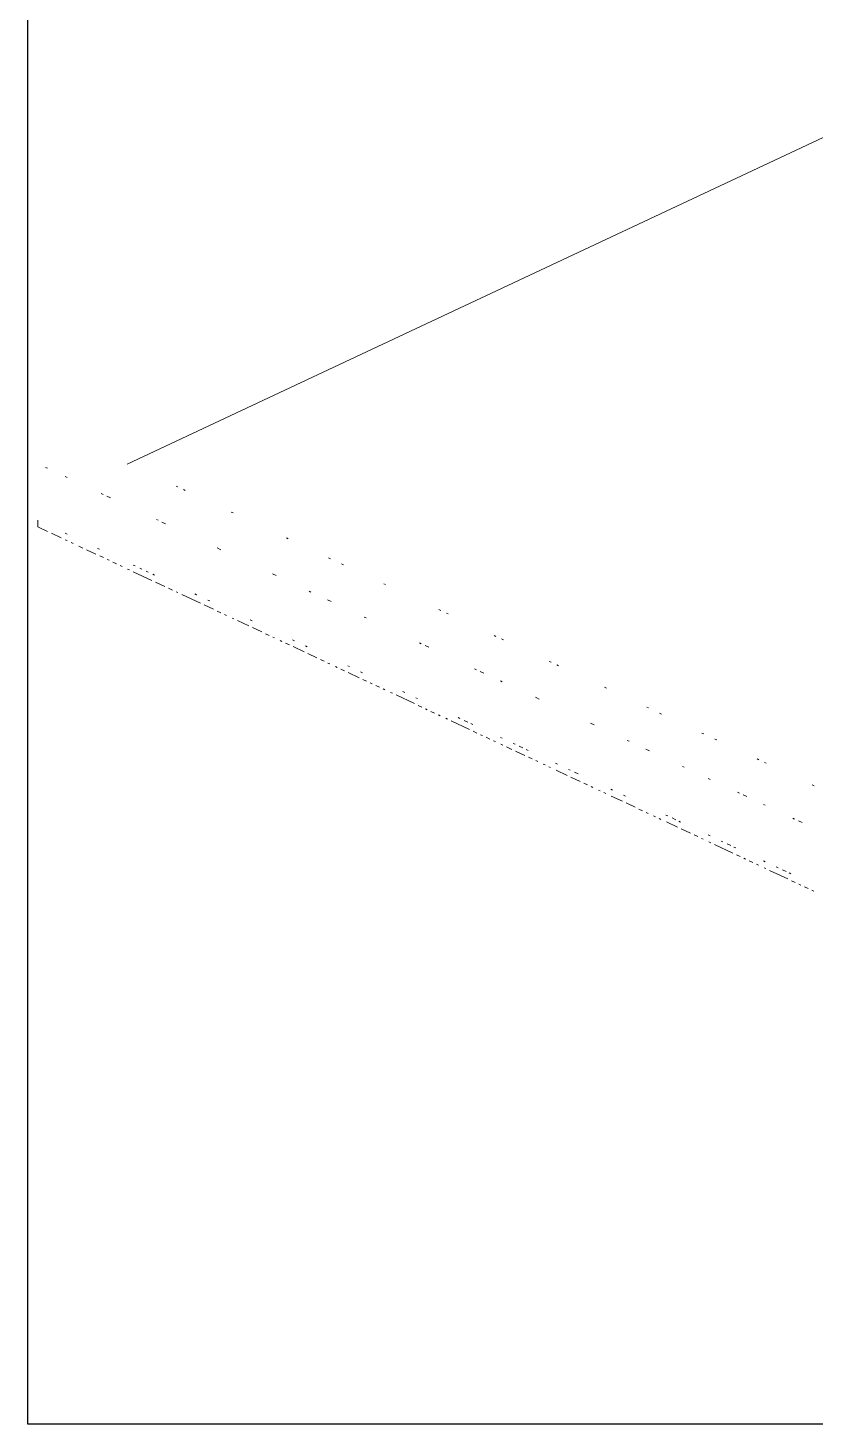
# Paper-space layout '03 3D Building and Roof' of a CAD drawing. Header units: millimetres. Extents: x 5 to 415, y 5 to 292.
# Drawn here: x 224 to 240.29, y 57.36 to 86.26 of the extents above; entities that cross this region are included whole.
import ezdxf

# ---------------------------------------------------------------- set-up
doc = ezdxf.new("R2010")
doc.units = ezdxf.units.MM
doc.layers.add('EXISTING', color=7, linetype='Continuous')
picture_1 = doc.add_image_def('image3.png', size_in_pixel=(1577, 763))

# ---------------------------------------------------------------- blocks, each defined once
blk = doc.blocks.new('SHEET_03')
at = {"layer": 'EXISTING', "color": 250, "lineweight": 9}
for p, q in [((226.052, 77.226), (265.07, 95.544)), ((224.365, 77.161), (224.405, 77.142)), ((224.772, 76.97), (224.813, 76.95)), ((225.519, 76.619), (225.557, 76.601)), ((227.103, 76.755), (227.065, 76.773)), ((227.255, 76.683), (227.217, 76.701)), ((225.633, 76.565), (225.709, 76.529)), ((224.202, 75.931), (224.202, 76.068)), ((226.661, 76.083), (226.699, 76.065)), ((226.775, 76.029), (226.851, 75.993)), ((228.245, 76.219), (228.207, 76.236)), ((224.405, 75.836), (224.202, 75.931)), ((224.69, 75.702), (224.487, 75.797)), ((224.772, 75.8), (224.813, 75.781)), ((224.813, 75.644), (224.772, 75.664)), ((224.935, 75.587), (224.894, 75.606)), ((225.138, 75.491), (225.057, 75.53)), ((225.408, 75.365), (225.215, 75.455)), ((225.481, 75.467), (225.443, 75.485)), ((227.917, 75.493), (227.993, 75.457)), ((229.387, 75.682), (229.349, 75.7)), ((225.563, 75.292), (225.486, 75.328)), ((225.679, 75.238), (225.64, 75.256)), ((225.833, 75.165), (225.756, 75.202)), ((230.262, 75.271), (230.224, 75.289)), ((230.529, 75.146), (230.491, 75.164)), ((225.949, 75.111), (225.91, 75.129)), ((226.103, 75.039), (226.064, 75.057)), ((226.18, 75.139), (226.219, 75.121)), ((226.566, 74.821), (226.18, 75.002)), ((226.356, 75.056), (226.318, 75.074)), ((226.45, 75.012), (226.489, 74.994)), ((226.623, 74.931), (226.585, 74.949)), ((229.059, 74.957), (229.135, 74.921)), ((226.836, 74.694), (226.643, 74.785)), ((226.991, 74.622), (226.913, 74.658)), ((227.106, 74.568), (227.068, 74.586)), ((229.821, 74.599), (229.859, 74.581)), ((231.404, 74.735), (231.366, 74.753)), ((227.569, 74.35), (227.184, 74.531)), ((227.454, 74.541), (227.492, 74.523)), ((227.498, 74.52), (227.46, 74.538)), ((227.84, 74.223), (227.647, 74.314)), ((227.724, 74.414), (227.762, 74.396)), ((227.765, 74.395), (227.727, 74.413)), ((230.201, 74.421), (230.277, 74.385)), ((227.994, 74.151), (227.917, 74.187)), ((228.11, 74.097), (228.071, 74.115)), ((228.264, 74.024), (228.225, 74.042)), ((228.573, 73.879), (228.341, 73.988)), ((228.641, 73.984), (228.602, 74.002)), ((230.963, 74.063), (231.001, 74.045)), ((232.546, 74.199), (232.508, 74.217)), ((232.699, 74.128), (232.661, 74.145)), ((228.839, 73.754), (228.649, 73.843)), ((228.992, 73.682), (228.915, 73.718)), ((229.106, 73.629), (229.068, 73.647)), ((229.258, 73.557), (229.22, 73.575)), ((229.411, 73.486), (229.334, 73.522)), ((229.516, 73.573), (229.478, 73.591)), ((229.715, 73.343), (229.487, 73.45)), ((229.783, 73.448), (229.744, 73.465)), ((232.105, 73.527), (232.143, 73.509)), ((232.219, 73.473), (232.295, 73.438)), ((233.688, 73.663), (233.65, 73.681)), ((233.841, 73.591), (233.803, 73.609)), ((229.982, 73.218), (229.791, 73.307)), ((230.134, 73.146), (230.058, 73.182)), ((234.83, 73.127), (234.792, 73.145)), ((230.248, 73.092), (230.21, 73.11)), ((230.401, 73.021), (230.363, 73.039)), ((230.553, 72.949), (230.477, 72.985)), ((230.658, 73.037), (230.62, 73.054)), ((230.858, 72.806), (230.629, 72.914)), ((230.925, 72.911), (230.886, 72.929)), ((233.247, 72.991), (233.285, 72.973)), ((233.361, 72.937), (233.437, 72.901)), ((234.983, 73.055), (234.945, 73.073)), ((231.01, 72.735), (230.934, 72.771)), ((231.124, 72.681), (231.086, 72.699)), ((231.277, 72.61), (231.2, 72.645)), ((231.391, 72.556), (231.353, 72.574)), ((233.78, 72.741), (233.818, 72.723)), ((235.973, 72.591), (235.934, 72.608)), ((231.543, 72.485), (231.505, 72.502)), ((232, 72.27), (231.619, 72.449)), ((231.8, 72.5), (231.762, 72.518)), ((232.067, 72.375), (232.029, 72.393)), ((234.503, 72.401), (234.579, 72.365)), ((232.153, 72.198), (232.076, 72.234)), ((232.267, 72.145), (232.229, 72.163)), ((232.419, 72.073), (232.343, 72.109)), ((232.533, 72.02), (232.495, 72.038)), ((232.686, 71.948), (232.648, 71.966)), ((232.942, 71.964), (232.904, 71.982)), ((236.848, 72.18), (236.81, 72.197)), ((237.115, 72.054), (237.076, 72.072)), ((233.143, 71.734), (232.762, 71.912)), ((233.028, 71.924), (233.105, 71.888)), ((233.209, 71.839), (233.171, 71.857)), ((233.295, 71.662), (233.219, 71.698)), ((235.645, 71.865), (235.721, 71.829)), ((233.409, 71.608), (233.371, 71.626)), ((233.562, 71.537), (233.485, 71.573)), ((233.676, 71.483), (233.638, 71.501)), ((233.818, 71.553), (233.78, 71.571)), ((233.828, 71.412), (233.79, 71.43)), ((234.084, 71.428), (234.046, 71.446)), ((234.171, 71.387), (234.247, 71.352)), ((236.406, 71.507), (236.444, 71.49)), ((237.99, 71.643), (237.952, 71.661)), ((238.257, 71.518), (238.218, 71.536)), ((234.019, 71.322), (233.904, 71.376)), ((234.285, 71.197), (234.095, 71.287)), ((234.351, 71.303), (234.313, 71.321)), ((234.438, 71.126), (234.361, 71.161)), ((236.787, 71.329), (236.863, 71.293)), ((239.132, 71.107), (239.094, 71.125)), ((234.552, 71.072), (234.514, 71.09)), ((234.704, 71.001), (234.666, 71.018)), ((234.818, 70.947), (234.78, 70.965)), ((234.96, 71.017), (234.922, 71.035)), ((235.161, 70.786), (234.933, 70.893)), ((235.226, 70.892), (235.188, 70.91)), ((235.314, 70.851), (235.39, 70.815)), ((237.548, 70.971), (237.586, 70.953)), ((239.284, 71.036), (239.246, 71.054)), ((235.428, 70.661), (235.237, 70.75)), ((235.58, 70.589), (235.504, 70.625)), ((235.694, 70.536), (235.656, 70.554)), ((238.081, 70.721), (238.119, 70.703)), ((240.274, 70.571), (240.236, 70.589)), ((235.847, 70.464), (235.809, 70.482)), ((235.961, 70.411), (235.923, 70.428)), ((236.102, 70.481), (236.064, 70.499)), ((236.304, 70.25), (236.075, 70.357)), ((236.368, 70.356), (236.33, 70.374)), ((238.69, 70.435), (238.728, 70.417)), ((238.805, 70.382), (238.881, 70.346)), ((236.57, 70.124), (236.38, 70.214)), ((236.723, 70.053), (236.646, 70.089)), ((236.837, 69.999), (236.799, 70.017)), ((236.989, 69.928), (236.951, 69.946)), ((237.244, 69.945), (237.206, 69.963)), ((239.223, 70.185), (239.261, 70.167)), ((237.103, 69.874), (237.065, 69.892)), ((237.446, 69.713), (237.218, 69.821)), ((237.332, 69.903), (237.408, 69.868)), ((237.51, 69.82), (237.472, 69.838)), ((237.713, 69.588), (237.522, 69.678)), ((239.832, 69.899), (239.87, 69.881)), ((239.947, 69.845), (240.023, 69.81)), ((237.865, 69.517), (237.789, 69.552)), ((237.979, 69.463), (237.941, 69.481)), ((238.119, 69.534), (238.081, 69.552)), ((238.132, 69.391), (238.094, 69.409)), ((238.386, 69.409), (238.348, 69.426)), ((238.474, 69.367), (238.551, 69.331)), ((238.589, 69.177), (238.208, 69.356)), ((238.652, 69.283), (238.614, 69.301)), ((238.741, 69.105), (238.665, 69.141)), ((238.855, 69.052), (238.817, 69.07)), ((239.008, 68.98), (238.931, 69.016)), ((239.122, 68.927), (239.084, 68.944)), ((239.261, 68.998), (239.223, 69.015)), ((239.274, 68.855), (239.236, 68.873)), ((239.731, 68.641), (239.35, 68.819)), ((239.528, 68.872), (239.49, 68.89)), ((239.617, 68.831), (239.693, 68.795)), ((239.794, 68.747), (239.756, 68.765)), ((239.884, 68.569), (239.807, 68.605)), ((239.998, 68.515), (239.96, 68.533)), ((240.15, 68.444), (240.074, 68.48)), ((240.264, 68.39), (240.226, 68.408))]:
    blk.add_line(p, q, dxfattribs=at)
image = blk.add_image(picture_1, insert=(224, 57.357), size_in_units=(106, 51.286))

psp = doc.layouts.new('03 3D Building and Roof')

# ---------------------------------------------------------------- block references
psp.add_blockref('SHEET_03', (0, 0))

doc.saveas('drawing.dxf')
